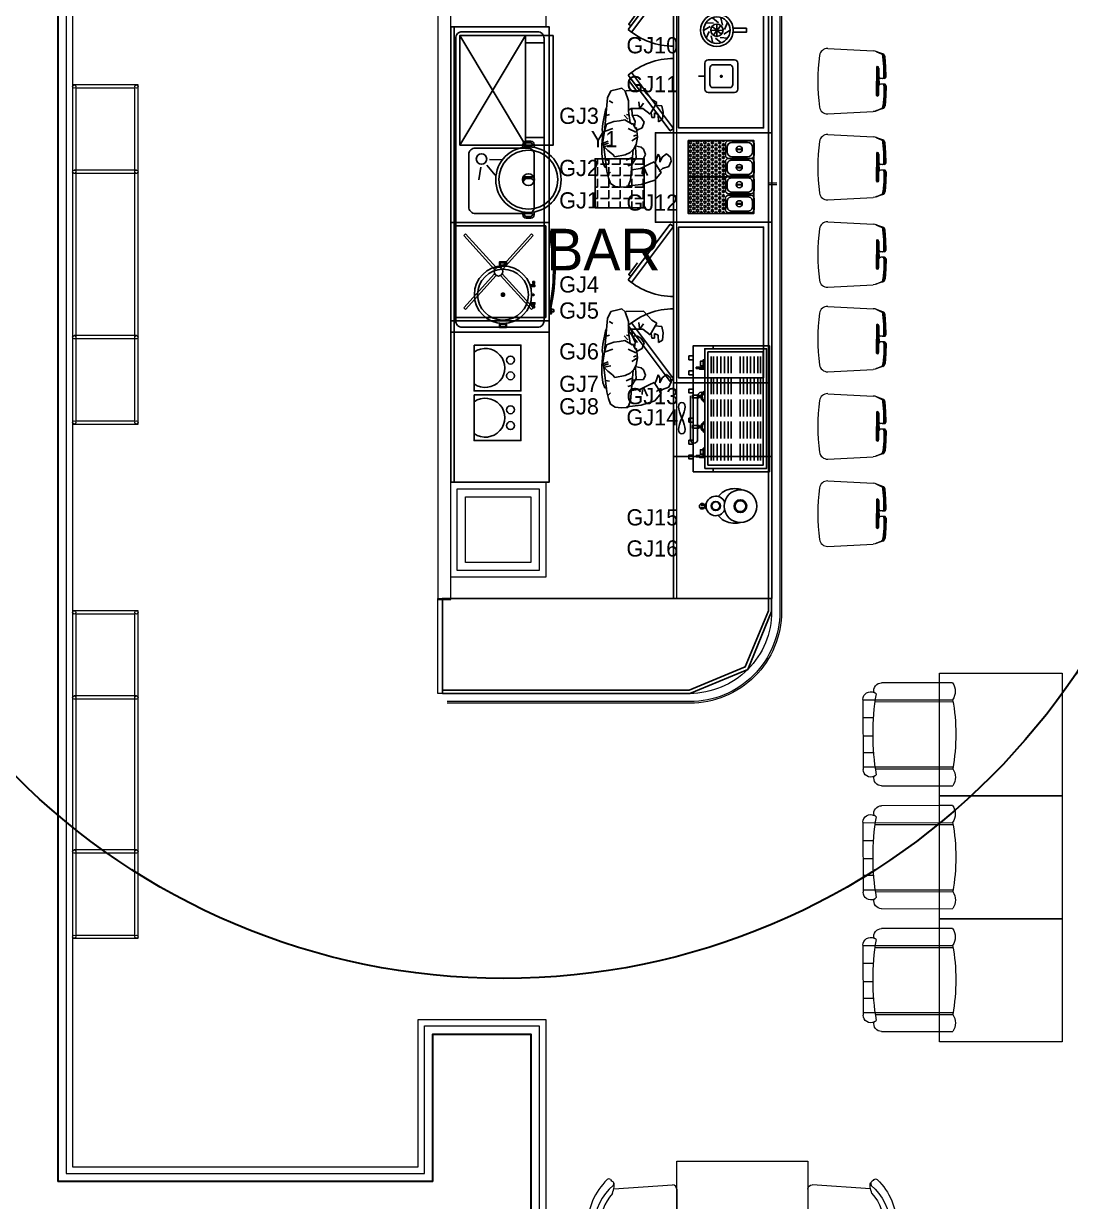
# Model space of a CAD drawing. Header units: millimetres. Extents: x 4346 to 24970, y -10214 to -5839.
# Drawn here: x 12498 to 13137, y -8740 to -8021 of the extents above; entities that cross this region are included whole.
import ezdxf

# ---------------------------------------------------------------- set-up
doc = ezdxf.new("R2010")
doc.units = ezdxf.units.MM
doc.set_wipeout_variables(frame=1)
doc.linetypes.add('DOT2', pattern=[0.125, 0, -0.125])
for name, color, linetype in [('0D', 1, 'Continuous'), ('Gor_3', 251, 'Continuous'), ('MUTFAKEKİPMAN', 1, 'Continuous'), ('S2000-002 Çizgi', 1, 'Continuous'), ('Ust_Dot', 8, 'DOT2')]:
    doc.layers.add(name, color=color, linetype=linetype)
doc.layers.add('a_mermer', color=143, linetype='Continuous', lineweight=0, transparency=0.2)
for name, color, linetype, lineweight in [('Auto-Furniture', 32, 'Continuous', 0), ('Duvar', 7, 'Continuous', 30), ('duvar mevcut', 55, 'Continuous', 30), ('KAPI', 23, 'Continuous', 18), ('kırılabilir duvar', 163, 'Continuous', 30), ('OLCU', 1, 'Continuous', 5), ('Tefriş', 31, 'Continuous', 13), ('WL - ALÇIPAN KAPLAMA', 30, 'Continuous', 15), ('YAZıMAHAL', 152, 'Continuous', 20)]:
    doc.layers.add(name, color=color, linetype=linetype, lineweight=lineweight)
doc.styles.add('STYLUS BT', font='stylu.ttf')
doc.styles.add('TAKSİM', font='GOTHIC.TTF', dxfattribs={"height": 20})

# ---------------------------------------------------------------- blocks, each defined once
blk = doc.blocks.new('A$C27340DC5')
at = {"layer": 'Auto-Furniture'}
for p, q in [((0, 5.45), (0, 45.02)), ((2.29, 47.31), (33.26, 44.6)), ((33.33, 5.31), (2.29, 3.17))]:
    blk.add_line(p, q, dxfattribs=at)
blk.add_lwpolyline([(33.45, 1.91, -0.057083), (33.56, 3.43, 0.448204), (34.77, 45.98, -0.186804), (33.64, 47.97, 13.325916)], format="xyb", dxfattribs=at)
for centre, radius, start, end in [((2.5, 44.81), 2.51, 94.79147, 175.21134), ((-54.09, 48.55), 87.21, 357.91909, 359.12847), ((34.52, 45.33), 1.46, 177.91909, 210.10551), ((34.12, 47.01), 1.03, 130.93283, 167.92718), ((20.9, 40.44), 13.04, 9.68214, 18.62), ((31.47, 50.06), 3.01, 310.93283, 315.92323), ((93.39, -9.89), 83.17, 134.73726, 135.92323), ((35.88, 48.5), 1.24, 103.12207, 145.88562), ((35.88, 48.46), 1.28, 41.90462, 103.12207), ((13.18, 24.85), 34.03, 314.02534, 45.97424), ((14.42, 25.03), 26.15, 318.36755, 42.30571), ((1033.29, -262.59), 1035.23, 164.86765, 165.05933), ((2.5, 5.66), 2.51, 184.78906, 265.20757), ((225.8, 8.38), 192.78, 181.20825, 181.75536), ((36.1, 3.86), 3.3, 204.87236, 233.57461), ((31.74, -2.05), 4.05, 35.76382, 53.57461), ((35.89, 1.35), 1.35, 230.22806, 314.00581)]:
    blk.add_arc(centre, radius, start, end, dxfattribs=at)
blk = doc.blocks.new('A$C10DB7FA6')
at = {"ltscale": 10}
blk.add_wipeout([(24.48, 340), (24.48, 322.34), (23.85, 325.4), (21.84, 325.47), (-13.72, 322.78), (-13.42, 323.68), (-13.71, 324.31), (-13.55, 325.73), (-15.03, 326.94), (-16.31, 328.31), (-17.52, 328.28), (-18.11, 327.84), (-24.74, 319.74), (-28.04, 311.79), (-29.74, 305.29), (-30.18, 296.88), (-29, 290.14), (-25.07, 279.62), (-19.08, 271.84), (-17.01, 270.51), (-16.26, 270.77), (-14.87, 271.63), (-13.54, 273.6), (-13.49, 275.65), (-13.97, 277.01), (21.84, 274.53), (23.66, 274.78), (24.15, 275.78), (24.48, 277.17), (24.48, 242.83), (23.97, 245.07), (21.84, 245.47), (-13.9, 242.34), (-13.36, 243.8), (-13.48, 245.68), (-15.71, 247.84), (-16.59, 248.3), (-17.7, 248.12), (-22.45, 243.16), (-26.49, 236.26), (-29.19, 228.15), (-30.06, 222.11), (-29.82, 212.69), (-26.13, 200.79), (-20.74, 193.57), (-17.37, 190.21), (-14.99, 191.64), (-13.61, 193.62), (-13.67, 195.85), (-13.97, 197.01), (21.84, 194.53), (23.82, 194.96), (23.64, 195.37), (24.33, 196.05), (24.48, 197.17), (24.48, 180), (104.48, 180), (104.48, 197.17), (105.34, 194.7), (107.48, 194.12), (142.88, 196.93), (142.44, 193.87), (143.75, 190.87), (147.19, 190.56), (155.07, 201.06), (159.01, 214.3), (159.33, 220.27), (157.44, 231.65), (153.98, 239.57), (148.18, 247.47), (145.02, 248.8), (142.99, 246.33), (142.42, 244.62), (142.86, 242.34), (107.12, 245.47), (105.5, 245.38), (104.85, 244.69), (104.48, 242.83), (104.48, 277.17), (105.34, 274.5), (107.33, 274.18), (142.8, 276.68), (142.6, 274.44), (142.93, 272.9), (144.91, 270.98), (147.03, 270.72), (148.57, 272.71), (155.3, 282), (159.17, 294.41), (158.66, 308.86), (153.49, 320.52), (148.13, 327.22), (145.93, 328.51), (145.15, 328.19), (143.08, 326.22), (142.51, 325.49), (142.48, 322.73), (142.86, 322.34), (107.12, 325.47), (105.99, 325.34), (105.08, 324.49), (104.48, 322.83), (104.48, 340)], dxfattribs=at).dxf.layer = 'Ust_Dot'
at = {"layer": 'Auto-Furniture'}
blk.add_lwpolyline([(24.48, 340), (104.48, 340), (104.48, 260), (24.48, 260), (24.48, 340)], dxfattribs=at)
at = {"layer": 'Auto-Furniture', "yscale": 1.153846153989434, "zscale": 1.153846153989434}
for p, xscale in [((24.48, 270.88), -1.153846153989434), ((104.48, 270.88), 1.153846153989434), ((24.48, 190.88), -1.153846153989434), ((104.48, 190.88), 1.153846153989434)]:
    blk.add_blockref('A$C27340DC5', p, dxfattribs=dict(at, xscale=xscale))
at = {"ltscale": 10}
blk.add_wipeout([(24.48, 180), (24.48, 162.34), (23.85, 165.4), (21.84, 165.47), (-13.72, 162.78), (-13.42, 163.68), (-13.71, 164.31), (-13.55, 165.73), (-15.03, 166.94), (-16.31, 168.31), (-17.52, 168.28), (-18.11, 167.84), (-24.74, 159.74), (-28.04, 151.79), (-29.74, 145.29), (-30.18, 136.88), (-29, 130.14), (-25.07, 119.62), (-19.08, 111.84), (-17.01, 110.51), (-16.26, 110.77), (-14.87, 111.63), (-13.54, 113.6), (-13.49, 115.65), (-13.97, 117.01), (21.84, 114.53), (23.66, 114.78), (24.15, 115.78), (24.48, 117.17), (64.48, 100), (24.48, 100), (64.48, 100), (24.48, 100), (80.44, 100), (64.48, 100), (24.48, 100), (64.48, 100), (64.48, 100), (24.48, 100), (21.84, 100), (24.48, 100), (24.48, 100), (24.48, 100), (64.48, 100), (64.48, 100), (64.48, 100), (64.48, 100), (64.48, 100), (64.48, 100), (64.48, 100), (24.48, 100), (64.48, 100), (24.48, 100), (24.48, 100), (24.48, 100), (24.48, 100), (104.48, 100), (64.48, 100), (104.48, 100), (104.48, 100), (64.48, 100), (64.48, 100), (104.48, 100), (64.5, 100), (64.48, 100), (64.48, 100), (64.48, 100), (80.44, 100), (90.36, 100), (104.48, 100), (104.48, 100), (104.48, 100), (64.48, 100), (64.48, 100), (104.48, 100), (104.48, 100), (104.48, 100), (104.48, 100), (104.48, 117.17), (105.34, 114.5), (107.33, 114.18), (142.8, 116.68), (142.6, 114.44), (142.93, 112.9), (144.91, 110.98), (147.03, 110.72), (148.57, 112.71), (155.3, 122), (159.17, 134.41), (158.66, 148.86), (153.49, 160.52), (148.13, 167.22), (145.93, 168.51), (145.15, 168.19), (143.08, 166.22), (142.51, 165.49), (142.48, 162.73), (142.86, 162.34), (107.12, 165.47), (105.99, 165.34), (105.08, 164.49), (104.48, 162.83), (104.48, 180)], dxfattribs=at).dxf.layer = 'Ust_Dot'
at = {"layer": 'Auto-Furniture'}
for points in [[(24.48, 260), (104.48, 260), (104.48, 180), (24.48, 180), (24.48, 260)], [(24.48, 180), (104.48, 180), (104.48, 100), (24.48, 100), (24.48, 180)]]:
    blk.add_lwpolyline(points, dxfattribs=at)
at = {"layer": 'Auto-Furniture', "yscale": 1.153846153989434, "zscale": 1.153846153989434}
for p, xscale in [((24.48, 110.88), -1.153846153989434), ((104.48, 110.88), 1.153846153989434)]:
    blk.add_blockref('A$C27340DC5', p, dxfattribs=dict(at, xscale=xscale))
blk = doc.blocks.new('A$C5C562CEF')
for p, q in [((0, 14.27), (0.07, 68.51)), ((12.95, 9.37), (13.03, 68.49)), ((14.4, 0.07), (14.49, 68.49)), ((64.16, 9.1), (64.24, 68.43)), ((65.61, 0), (65.71, 68.42)), ((78.66, 68.41), (78.59, 14.16)), ((65.97, 0), (12.49, 0.07)), ((25.47, 0.04), (25.48, 7.96)), ((38.23, 0.04), (38.24, 7.42)), ((52.09, 0.02), (52.1, 7.85))]:
    blk.add_line(p, q)
for centre, radius, start, end in [((6.54, 59.11), 11.41, 55.34069, 124.50569), ((39.18, -71.82), 142.73, 79.28858, 100.5578), ((72.17, 59.02), 11.41, 55.34069, 124.50569), ((5.87, 14.26), 5.87, 179.92319, 284.4003), ((72.72, 14.17), 5.87, 255.44251, 359.93057), ((12.59, 5.94), 5.87, 153.43803, 269.07988), ((65.98, 5.87), 5.87, 269.92319, 26.40833)]:
    blk.add_arc(centre, radius, start, end)
at = {"extrusion": (0, 0, -1)}
for centre, major_axis, start_param, end_param in [((12.59, 5.94), (5.44, -2.21), 3.219075, 3.54222), ((39.53, 188.5), (181.09, -0.28), 1.399384, 1.741762), ((65.98, 5.87), (5.44, -2.21), 5.113016, 5.436161)]:
    blk.add_ellipse(centre, major_axis=major_axis, ratio=1, start_param=start_param, end_param=end_param, dxfattribs=at)
blk = doc.blocks.new('biscuit table_2')
at = {"ltscale": 10}
blk.add_wipeout([(-97.63, -24.39), (-172.63, -24.39), (-172.63, -99.39), (-97.63, -99.39)], dxfattribs=at).dxf.layer = 'Ust_Dot'
blk.add_wipeout([(-162.63, -61.85), (-163.21, -73.78), (-164.56, -82.77), (-163.16, -85.01), (-162.79, -88.76), (-163.95, -92.64), (-164.55, -93.13), (-207, -93.19), (-210.78, -92.76), (-212.11, -91.15), (-212.7, -90.15), (-212.8, -88.47), (-212.5, -87.33), (-214.13, -87.8), (-216.26, -87.72), (-218.46, -86.17), (-219.39, -83.9), (-219.48, -39.21), (-217.82, -36.51), (-215.68, -35.68), (-213.82, -35.65), (-212.71, -35.99), (-212.54, -33.51), (-211.47, -31.4), (-209.33, -30.33), (-207.08, -30.15), (-164.63, -30.26), (-163.46, -32.62), (-163.01, -35.44), (-163.41, -38.58), (-164.03, -39.69), (-164.53, -40.56), (-163.23, -48.84), (-162.77, -55.06)], dxfattribs=at).dxf.layer = 'Ust_Dot'
at = {"layer": 'Tefriş', "linetype": 'ByBlock', "lineweight": 5}
blk.add_lwpolyline([(-172.63, -24.39), (-97.63, -24.39), (-97.63, -99.39), (-172.63, -99.39)], close=True, dxfattribs=at)
at = {"layer": 'Tefriş', "xscale": -0.8, "yscale": 0.8, "zscale": 0.8, "rotation": 270}
blk.add_blockref('A$C5C562CEF', (-219.36, -93.19), dxfattribs=at)
at = {"ltscale": 10}
for points in [[(-97.63, 50.61), (-172.63, 50.61), (-172.63, -24.39), (-97.63, -24.39)], [(-97.63, -99.39), (-172.63, -99.39), (-172.63, -174.39), (-97.63, -174.39)]]:
    blk.add_wipeout(points, dxfattribs=at).dxf.layer = 'Ust_Dot'
for points in [[(-162.63, 13.15), (-163.21, 1.22), (-164.56, -7.77), (-163.16, -10.01), (-162.79, -13.76), (-163.95, -17.64), (-164.55, -18.13), (-207, -18.19), (-210.78, -17.76), (-212.11, -16.15), (-212.7, -15.15), (-212.8, -13.47), (-212.5, -12.33), (-214.13, -12.8), (-216.26, -12.72), (-218.46, -11.17), (-219.39, -8.9), (-219.48, 35.79), (-217.82, 38.49), (-215.68, 39.32), (-213.82, 39.35), (-212.71, 39.01), (-212.54, 41.49), (-211.47, 43.6), (-209.33, 44.67), (-207.08, 44.85), (-164.63, 44.74), (-163.46, 42.38), (-163.01, 39.56), (-163.41, 36.42), (-164.03, 35.31), (-164.53, 34.44), (-163.23, 26.16), (-162.77, 19.94)], [(-162.63, -136.85), (-163.21, -148.78), (-164.56, -157.77), (-163.16, -160.01), (-162.79, -163.76), (-163.95, -167.64), (-164.55, -168.13), (-207, -168.19), (-210.78, -167.76), (-212.11, -166.15), (-212.7, -165.15), (-212.8, -163.47), (-212.5, -162.33), (-214.13, -162.8), (-216.26, -162.72), (-218.46, -161.17), (-219.39, -158.9), (-219.48, -114.21), (-217.82, -111.51), (-215.68, -110.68), (-213.82, -110.65), (-212.71, -110.99), (-212.54, -108.51), (-211.47, -106.4), (-209.33, -105.33), (-207.08, -105.15), (-164.63, -105.26), (-163.46, -107.62), (-163.01, -110.44), (-163.41, -113.58), (-164.03, -114.69), (-164.53, -115.56), (-163.23, -123.84), (-162.77, -130.06)]]:
    blk.add_wipeout(points, dxfattribs=at).dxf.layer = 'Ust_Dot'
at = {"layer": 'Tefriş', "linetype": 'ByBlock', "lineweight": 5}
for points in [[(-172.63, 50.61), (-97.63, 50.61), (-97.63, -24.39), (-172.63, -24.39)], [(-172.63, -99.39), (-97.63, -99.39), (-97.63, -174.39), (-172.63, -174.39)]]:
    blk.add_lwpolyline(points, close=True, dxfattribs=at)
at = {"layer": 'Tefriş', "xscale": -0.8, "yscale": 0.8, "zscale": 0.8, "rotation": 270}
for p in [(-219.36, -18.19), (-219.36, -168.19)]:
    blk.add_blockref('A$C5C562CEF', p, dxfattribs=at)
blk = doc.blocks.new('bar yan arka unite')
at = {"ltscale": 10}
blk.add_wipeout([(0, -40), (200, -40), (200, 0), (0, 0)], dxfattribs=at).dxf.layer = 'Ust_Dot'
at = {"layer": 'Tefriş'}
for points in [[(200, 0), (0, 0), (0, -40), (200, -40)], [(198, -2), (2, -2), (2, -38), (198, -38)]]:
    blk.add_lwpolyline(points, close=True, dxfattribs=at)
for points in [[(52, -39), (52, -1)], [(54, -39), (54, -1)], [(146, -39), (146, -1)], [(148, -39), (148, -1)]]:
    blk.add_lwpolyline(points, dxfattribs=at)
for centre in [(1, -1), (53, -1), (147, -1), (199, -1), (1, -39), (53, -39), (147, -39), (199, -39)]:
    blk.add_circle(centre, 1, dxfattribs=at)
blk = doc.blocks.new('HUMAN-TOP')
for p, q in [((-49552.7, -109), (-49603.5, -164.9)), ((-49444.4, -110.7), (-49552.7, -109)), ((-49461.3, -171.7), (-49441, -112.4)), ((-49441, -112.4), (-49419, -95.5)), ((-49419, -95.5), (-49395.2, -100.6)), ((-49395.2, -100.6), (-49352.9, -110.7)), ((-49352.9, -110.7), (-49332.6, -154.7)), ((-49664.5, -202.1), (-49673, -241.1)), ((-49622.2, -198.7), (-49664.5, -202.1)), ((-49603.5, -164.9), (-49634, -181.8)), ((-49634, -181.8), (-49593.4, -252.9)), ((-49531.7, -215.6), (-49551.3, -186.2)), ((-49526.8, -213.2), (-49524.3, -178.9)), ((-49461.3, -234.3), (-49461.3, -171.7)), ((-49342.9, -171.5), (-49365, -183.8)), ((-49332.6, -154.7), (-49313, -356.9)), ((-49673, -241.1), (-49667.9, -285.1)), ((-49667.9, -285.1), (-49644.2, -300.3)), ((-49644.2, -300.3), (-49642.5, -256.3)), ((-49642.5, -256.3), (-49618.8, -246.1)), ((-49618.8, -246.1), (-49618.8, -273.2)), ((-49618.8, -273.2), (-49603.5, -273.2)), ((-49603.5, -273.2), (-49598.4, -246.1)), ((-49598.4, -246.1), (-49597.8, -245.2)), ((-49593.4, -252.9), (-49547.6, -219.1)), ((-49536.4, -273.8), (-49556.6, -303)), ((-49547.6, -219.1), (-49476.5, -219.1)), ((-49516.2, -262.6), (-49536.4, -273.8)), ((-49484.7, -260.4), (-49516.2, -262.6)), ((-49501.9, -297.9), (-49483.3, -257.8)), ((-49483.3, -257.8), (-49481.8, -219.2)), ((-49476.5, -219.1), (-49463, -229.2)), ((-49470.1, -306.6), (-49461.3, -234.3)), ((-49465.5, -259.8), (-49448.3, -254.9)), ((-49455.7, -284.3), (-49433.6, -259.8)), ((-49323.3, -262.2), (-49345.4, -254.9)), ((-49323, -220), (-49302.8, -309.8)), ((-49556.6, -303), (-49543.1, -336.7)), ((-49543.1, -336.7), (-49518.4, -350.2)), ((-49518.4, -350.2), (-49504.9, -350.2)), ((-49514.8, -393.1), (-49509.7, -338)), ((-49509.7, -338), (-49497.6, -334.5)), ((-49504.7, -362.7), (-49458.1, -340.6)), ((-49504.5, -343.1), (-49485.5, -308.6)), ((-49497.2, -331.9), (-49501.9, -297.9)), ((-49485.5, -308.6), (-49482.1, -313.8)), ((-49482.1, -313.8), (-49438.9, -287.9)), ((-49438.9, -287.9), (-49406.1, -294.8)), ((-49406.1, -294.8), (-49369.9, -298.3)), ((-49369.9, -298.3), (-49326.8, -315.5)), ((-49318.4, -357.8), (-49365, -340.6)), ((-49326.8, -315.5), (-49313, -356.9)), ((-49313, -356.9), (-49304.3, -422.5)), ((-49302.8, -309.8), (-49300.5, -350.2)), ((-49300.5, -350.2), (-49302.8, -370.4)), ((-49507.9, -438), (-49514.8, -393.1)), ((-49514.5, -394.5), (-49480.2, -416.6)), ((-49507.2, -382.3), (-49490, -387.2)), ((-49308.6, -441.1), (-49338, -431.3)), ((-49306.2, -431.3), (-49335.6, -419)), ((-49304.3, -422.5), (-49309.5, -451.8)), ((-49302.8, -370.4), (-49298.3, -440)), ((-49693.3, -495), (-49717, -515.3)), ((-49666.2, -515.3), (-49693.3, -495)), ((-49642.5, -498.3), (-49652.6, -517)), ((-49628.9, -533.9), (-49642.5, -498.3)), ((-49552.1, -466.9), (-49563.3, -500.6)), ((-49563.3, -500.6), (-49552.1, -525.3)), ((-49538.6, -455.7), (-49552.1, -466.9)), ((-49500.4, -446.7), (-49538.6, -455.7)), ((-49492.4, -465.6), (-49507.9, -438)), ((-49503.4, -455.4), (-49506.5, -520.3)), ((-49470, -488), (-49492.4, -465.6)), ((-49481.6, -562.7), (-49489.8, -468.2)), ((-49440.6, -501.8), (-49470, -488)), ((-49376.8, -513.9), (-49440.6, -501.8)), ((-49363, -498.4), (-49376.8, -513.9)), ((-49333.7, -475.9), (-49363, -498.4)), ((-49311.1, -450.9), (-49352.7, -443.5)), ((-49309.5, -451.8), (-49333.7, -475.9)), ((-49309.5, -451.8), (-49327.5, -601.6)), ((-49298.3, -493.9), (-49302.8, -545.5)), ((-49298.3, -440), (-49298.3, -493.9)), ((-49717, -515.3), (-49720.4, -540.6)), ((-49720.4, -540.6), (-49706.8, -572.8)), ((-49706.8, -572.8), (-49667.9, -586.3)), ((-49652.6, -545.7), (-49666.2, -515.3)), ((-49617.1, -544), (-49659.4, -610)), ((-49652.6, -517), (-49650.9, -540.6)), ((-49650.9, -540.6), (-49652.6, -545.7)), ((-49620.4, -549.3), (-49628.9, -533.9)), ((-49586.6, -559.3), (-49617.1, -544)), ((-49534.1, -584.7), (-49586.6, -559.3)), ((-49552.1, -525.3), (-49507.2, -527.6)), ((-49507.2, -527.6), (-49489.2, -529.8)), ((-49506.5, -520.3), (-49477.1, -569.7)), ((-49487.6, -517), (-49445.9, -534.2)), ((-49473.1, -657.4), (-49481.6, -562.7)), ((-49477.8, -563.6), (-49455.7, -568.5)), ((-49320.9, -531.7), (-49345.4, -536.6)), ((-49302.8, -545.5), (-49316.2, -577)), ((-49667.9, -586.3), (-49647.6, -603.3)), ((-49659.4, -610), (-49620.5, -655.7)), ((-49553.7, -578.3), (-49575.8, -627.3)), ((-49546.4, -588.1), (-49543.9, -617.5)), ((-49478.2, -593.1), (-49534.1, -584.7)), ((-49337.7, -642.2), (-49351.2, -677.7)), ((-49335.6, -622.4), (-49350.3, -607.7)), ((-49327.5, -601.6), (-49337.7, -642.2)), ((-49316.2, -577), (-49329.7, -579.2)), ((-49620.5, -655.7), (-49537.5, -682.8)), ((-49537.5, -682.8), (-49447.7, -693)), ((-49456.2, -698.1), (-49473.1, -657.4)), ((-49415.6, -699.8), (-49456.2, -698.1)), ((-49378.3, -694.7), (-49415.6, -699.8)), ((-49351.2, -677.7), (-49378.3, -694.7))]:
    blk.add_line(p, q)
blk = doc.blocks.new('A$C1F992CD6')
at = {"layer": 'Gor_3', "xscale": -1, "rotation": 180}
blk.add_blockref('HUMAN-TOP', (49405.9, -388.9), dxfattribs=at)
blk = doc.blocks.new('A$C55855531')
at = {"ltscale": 10}
blk.add_wipeout([(95.78, 34.97), (97.36, 39.57), (97.7, 40.64), (98.82, 41.09), (102.6, 41.4), (107.62, 41.72), (110.84, 41.72), (111.65, 41.75), (112.18, 41.49), (112.41, 41.09), (112.49, 40.61), (112.48, 39.43), (112.44, 37.81), (112.13, 37.52), (116.15, 37.55), (115.95, 37.83), (115.8, 38.47), (115.8, 39.64), (115.81, 40.83), (116.06, 41.39), (116.45, 41.65), (116.7, 41.7), (128.94, 41.21), (130.2, 40.87), (130.78, 40.33), (131.34, 38.47), (132.09, 36.5), (132.4, 35.49), (132.69, 34.7), (134.2, 6.26), (133.95, 3.62), (131.61, 1.13), (129.02, 0.73), (116.96, -0.21), (99.83, 0.63), (96.59, 1.43), (94.94, 3.02), (94, 4.76), (94, 6.66), (94.74, 19.96)], dxfattribs=at).dxf.layer = 'Ust_Dot'
at = {"layer": 'Tefriş', "linetype": 'Continuous'}
for p, q in [((96.2, 35.98), (95.78, 34.97)), ((97.46, 39.85), (95.94, 35.48)), ((97.46, 39.51), (96.03, 35.64)), ((97.46, 39.01), (96.11, 35.81)), ((96.2, 35.98), (97.46, 38.67)), ((105.27, 40.27), (99.05, 39.85)), ((105.36, 41.11), (99.14, 40.77)), ((105.36, 40.61), (99.14, 40.27)), ((105.36, 41.53), (99.22, 41.11)), ((114.14, 36.32), (105.1, 36.32)), ((111.41, 40.44), (105.27, 40.27)), ((114.14, 36.91), (105.27, 36.91)), ((111.41, 41.7), (105.36, 41.53)), ((111.41, 41.28), (105.36, 41.11)), ((111.41, 40.77), (105.36, 40.61)), ((106.11, 37.41), (111.5, 37.41)), ((114.14, 37.49), (111.82, 37.49)), ((112.42, 40.69), (112.42, 38.34)), ((114.14, 37.49), (116.47, 37.49)), ((114.14, 36.91), (122.97, 36.91)), ((114.14, 36.32), (123.14, 36.32)), ((115.87, 40.69), (115.87, 38.34)), ((122.17, 37.41), (116.79, 37.41)), ((116.88, 41.7), (122.89, 41.53)), ((116.88, 41.28), (122.89, 41.11)), ((116.88, 40.77), (122.89, 40.61)), ((116.88, 40.44), (122.97, 40.27)), ((122.89, 41.53), (129.07, 41.11)), ((122.89, 41.11), (129.15, 40.77)), ((122.89, 40.61), (129.15, 40.27)), ((122.97, 40.27), (129.23, 39.85)), ((130.83, 39.85), (132.35, 35.48)), ((130.83, 39.51), (132.26, 35.64)), ((130.83, 39.01), (132.18, 35.81)), ((132.09, 35.98), (130.83, 38.67)), ((132.09, 35.98), (132.51, 34.97)), ((94.18, 6.14), (95.61, 33.88)), ((95.78, 34.97), (95.61, 33.88)), ((95.61, 33.88), (95.61, 33.79)), ((95.61, 33.88), (95.61, 33.79)), ((95.94, 35.48), (95.94, 35.39)), ((96.03, 35.64), (96.03, 35.56)), ((96.11, 35.81), (96.11, 35.73)), ((105.53, 35.81), (114.14, 35.81)), ((122.76, 35.81), (114.14, 35.81)), ((132.18, 35.81), (132.18, 35.73)), ((132.26, 35.64), (132.26, 35.56)), ((132.35, 35.48), (132.35, 35.39)), ((132.51, 34.97), (132.68, 33.88)), ((134.11, 6.14), (132.68, 33.88)), ((132.68, 33.88), (132.68, 33.79)), ((132.68, 33.88), (132.68, 33.79))]:
    blk.add_line(p, q, dxfattribs=at)
for centre, radius, start, end in [((99.38, 39.03), 2.09, 94.25991, 156.81964), ((99.45, 38.61), 2.19, 98.1229, 155.63181), ((99.47, 38.08), 2.21, 98.49717, 155.22771), ((99.05, 38.18), 1.67, 89.85051, 162.92489), ((106.2, 36.32), 1.09, 94.38221, 180.06269), ((105.67, 36.37), 0.573, 184.94085, 254.99159), ((111.42, 40.7), 1, 359.52497, 90.47503), ((111.42, 40.28), 1, 359.52497, 90.47503), ((111.42, 39.77), 1, 359.52497, 90.47503), ((111.42, 39.44), 1, 359.52497, 90.47503), ((111.41, 38.42), 1.01, 274.81107, 355.18893), ((116.87, 40.7), 1, 89.52497, 180.47503), ((116.87, 40.28), 1, 89.52497, 180.47503), ((116.87, 39.77), 1, 89.52497, 180.47503), ((116.87, 39.44), 1, 89.52497, 180.47503), ((116.88, 38.42), 1.01, 184.81107, 265.18893), ((122.09, 36.35), 1.06, 357.98999, 85.16157), ((122.61, 36.32), 0.533, 286.56206, 359.30843), ((128.91, 39.03), 2.09, 23.18036, 85.74009), ((128.84, 38.61), 2.19, 24.36819, 81.8771), ((128.82, 38.08), 2.21, 24.77229, 81.50283), ((129.24, 38.18), 1.67, 17.07511, 90.14949), ((99.08, 5.95), 4.91, 177.78683, 261.82278), ((114.14, 114.14), 114.14, 262.06273, 277.93727), ((129.21, 5.95), 4.91, 278.17722, 2.21317)]:
    blk.add_arc(centre, radius, start, end, dxfattribs=at)
blk = doc.blocks.new('asdsds')
at = {"ltscale": 10}
blk.add_wipeout([(1, -207), (1, 0), (-39, 0), (-39, -207)], dxfattribs=at).dxf.layer = 'Ust_Dot'
at = {"layer": 'Tefriş'}
for points in [[(-39, 0), (-39, -207), (1, -207), (1, 0)], [(-37, -2), (-37, -205), (-1, -205), (-1, -2)]]:
    blk.add_lwpolyline(points, close=True, dxfattribs=at)
for points in [[(0, -52), (-38, -52)], [(0, -54), (-38, -54)], [(0, -153), (-38, -153)], [(0, -155), (-38, -155)]]:
    blk.add_lwpolyline(points, dxfattribs=at)
for centre in [(-38, -1), (0, -1), (-38, -53), (0, -53), (-38, -154), (0, -154), (-38, -206), (0, -206)]:
    blk.add_circle(centre, 1, dxfattribs=at)
blk = doc.blocks.new('A$C78D04F6B')
at = {"layer": 'MUTFAKEKİPMAN'}
for p, q in [((2, 143), (2, 0)), ((45.32, 132.67), (45.32, 106)), ((49.66, 106), (49.66, 132.67)), ((52.97, 126.56), (53.14, 127.7)), ((53.14, 125.1), (52.97, 126.56)), ((53.14, 127.7), (53.6, 128.52)), ((53.6, 123.4), (53.14, 125.1)), ((53.6, 128.52), (54.24, 129.01)), ((54.24, 121.54), (53.6, 123.4)), ((54.24, 129.01), (54.97, 129.17)), ((54.97, 129.17), (55.71, 129.01)), ((55.71, 129.01), (56.35, 128.52)), ((56.35, 123.4), (55.71, 121.54)), ((56.35, 128.52), (56.8, 127.7)), ((56.8, 125.1), (56.35, 123.4)), ((56.8, 127.7), (56.97, 126.56)), ((56.97, 126.56), (56.8, 125.1)), ((53.6, 115.78), (53.14, 114.07)), ((54.24, 117.64), (53.6, 115.78)), ((54.97, 119.59), (54.24, 121.54)), ((54.97, 119.59), (54.24, 117.64)), ((55.71, 121.54), (54.97, 119.59)), ((55.71, 117.64), (54.97, 119.59)), ((56.35, 115.78), (55.71, 117.64)), ((56.8, 114.07), (56.35, 115.78)), ((53.14, 114.07), (52.97, 112.62)), ((52.97, 112.62), (53.14, 111.47)), ((53.14, 111.47), (53.6, 110.66)), ((53.6, 110.66), (54.24, 110.17)), ((54.24, 110.17), (54.97, 110)), ((54.97, 110), (55.71, 110.17)), ((55.71, 110.17), (56.35, 110.66)), ((56.35, 110.66), (56.8, 111.47)), ((56.97, 112.62), (56.8, 114.07)), ((56.8, 111.47), (56.97, 112.62))]:
    blk.add_line(p, q, dxfattribs=at)
for points in [[(60, 143), (0, 143), (0, 0), (60, 0)], [(5, 95), (5, 3), (57, 3), (57, 95)], [(87.82, 63.04), (62.05, 97.15), (60, 95.6), (85.77, 61.49)], [(87.82, 35.2), (62.05, 1.09), (60, 2.64), (85.77, 36.75)]]:
    blk.add_lwpolyline(points, close=True, dxfattribs=at)
for points in [[(2, 98), (60, 98)], [(86.12, 65.28), (87.44, 66.28), (83.18, 71.91), (82.09, 73.36)], [(86.12, 32.96), (87.44, 31.96), (83.18, 26.33), (82.09, 24.89)]]:
    blk.add_lwpolyline(points, dxfattribs=at)
for centre, radius, start, end in [((47.49, 132.67), 2.17, 0, 180), ((43.15, 106), 2.17, 180, 0), ((60, 95.6), 42.75, 270, 310.50921), ((60, 2.64), 42.75, 49.49079, 90)]:
    blk.add_arc(centre, radius, start, end, dxfattribs=at)
blk = doc.blocks.new('A$C0D0247C1')
at = {"layer": 'MUTFAKEKİPMAN'}
for points in [[(2, 0), (18, 0, 0.414214), (20, 2), (20, 18, 0.414214), (18, 20), (2, 20, 0.414214), (0, 18), (0, 2, 0.414214)], [(5, 3), (15, 3, 0.414214), (17, 5), (17, 15, 0.414214), (15, 17), (5, 17, 0.414214), (3, 15), (3, 5, 0.414214)]]:
    blk.add_lwpolyline(points, format="xyb", close=True, dxfattribs=at)
at = {"layer": 'MUTFAKEKİPMAN', "const_width": 1}
blk.add_lwpolyline([(9.53, 10.08, 1), (10.53, 10.08, 1)], format="xyb", close=True, dxfattribs=at)
blk.add_lwpolyline([(20, 10), (23.95, 10)], dxfattribs=at)
blk = doc.blocks.new('A$C4AF1199D')
at = {"layer": 'MUTFAKEKİPMAN'}
for points in [[(5.4, 24.63), (5.79, 20.04)], [(10.19, 26.12), (7.81, 22.18)], [(14.95, 24.51), (10.7, 22.72)], [(2.34, 15.58), (6.83, 14.54)], [(2.4, 20.6), (5.42, 17.12)], [(6.25, 18), (13.75, 18)], [(12.59, 19.94), (7.13, 15.7)], [(7.66, 20.97), (12.41, 15.17)], [(10.18, 21.16), (10, 14.25)], [(17.85, 20.42), (13.36, 21.46)], [(14.79, 11.37), (14.4, 15.96)], [(17.79, 15.4), (14.77, 18.88)], [(5.24, 11.49), (9.49, 13.28)], [(10, 9.88), (12.38, 13.82)]]:
    blk.add_lwpolyline(points, dxfattribs=at)
blk.add_lwpolyline([(8.75, 0), (11.25, 0), (11.25, 8), (8.75, 8)], close=True, dxfattribs=at)
for radius in [10, 8.12, 3.75]:
    blk.add_circle((10, 18), radius, dxfattribs=at)
blk = doc.blocks.new('A$C199769C9')
at = {"layer": 'MUTFAKEKİPMAN'}
for points in [[(2.48, 17.25), (0, 17.25), (0, 21.67), (2.48, 21.67)], [(37.48, 17.25), (39.96, 17.25), (39.96, 21.67), (37.48, 21.67)], [(1.98, 17.75), (0.5, 17.75), (0.5, 21.17), (1.98, 21.17)], [(37.98, 17.75), (39.46, 17.75), (39.46, 21.17), (37.98, 21.17)], [(11.95, 0.2), (14.61, 0.41), (14.61, 1.04), (11.95, 1.25)], [(28.01, 0.2), (25.35, 0.41), (25.35, 1.04), (28.01, 1.25)]]:
    blk.add_lwpolyline(points, close=True, dxfattribs=at)
at = {"layer": 'MUTFAKEKİPMAN', "const_width": 1.5}
blk.add_lwpolyline([(19.23, 19.46, 1), (20.73, 19.46, 1)], format="xyb", close=True, dxfattribs=at)
at = {"layer": 'MUTFAKEKİPMAN'}
for points in [[(13.88, 3.06), (13.88, 1.09)], [(13.88, 0), (14.97, 0), (14.97, 2.69)], [(13.88, 0.35), (13.88, 0)], [(20.03, 1.45), (20.03, 1.96)], [(25.96, 0), (24.87, 0), (24.87, 2.66)], [(25.96, 3.01), (25.96, 1.08)], [(25.96, 0.36), (25.96, 0)]]:
    blk.add_lwpolyline(points, dxfattribs=at)
for centre, radius in [((19.98, 19.46), 17.5), ((19.98, 19.46), 15.5), ((20.09, 0.98), 0.469)]:
    blk.add_circle(centre, radius, dxfattribs=at)
blk = doc.blocks.new('A$C4A4C32C4')
at = {"layer": '0D'}
for points in [[(11.83, 30.88), (11.83, 31.44), (9.08, 31.44), (9.08, 30.8)], [(9.74, 31.44), (9.74, 33.89), (9.46, 33.89), (9.46, 31.44)], [(11.43, 31.44), (11.43, 33.89), (11.15, 33.89), (11.15, 31.44)]]:
    blk.add_lwpolyline(points, dxfattribs=at)
for points in [[(4.86, 23.51, 0.054984), (3.11, 21.93, 0.093867), (0.82, 18.13, 0.088672), (0, 13.52, 0.067491), (0.48, 9.98, 0.093867)], [(20.44, 9.06, 0.085751), (21.21, 13.52, 0.088672), (20.38, 18.13, 0.093867), (18.1, 21.93, 0.054985), (16.35, 23.51, 0.109161)]]:
    blk.add_lwpolyline(points, format="xyb", dxfattribs=at)
for centre, radius in [((10.6, 25.06), 2.81), ((10.6, 25.06), 2.45), ((10.48, 10), 10), ((10.48, 10), 3.87), ((10.48, 10), 3.35)]:
    blk.add_circle(centre, radius, dxfattribs=at)
for centre, radius, start, end in [((10.6, 25.06), 5.95, 294.67903, 244.38385), ((10.46, 33.37), 1.65, 305.82102, 232.77588), ((10.46, 33.37), 1.65, 244.22049, 294.53379)]:
    blk.add_arc(centre, radius, start, end, dxfattribs=at)
blk = doc.blocks.new('A$C7E567B7C')
at = {"layer": '0D'}
for p, q in [((9.07, 44.79), (9.94, 44.79)), ((9.07, 43.01), (9.07, 44.79)), ((9.94, 44.79), (9.94, 42.64)), ((63.1, 44.79), (63.97, 44.79)), ((63.1, 43.01), (63.1, 44.79)), ((63.97, 44.79), (63.97, 42.64)), ((8.7, 39.48), (8.7, 42.62)), ((9.57, 39.48), (8.7, 39.48)), ((9.57, 42.25), (9.57, 39.48)), ((62.73, 39.48), (62.73, 42.62)), ((63.6, 39.48), (62.73, 39.48)), ((63.6, 42.25), (63.6, 39.48)), ((0, 34.37), (2.09, 34.37)), ((6.92, 35.65), (17.17, 35.65)), ((6.92, 34.04), (17.17, 34.04)), ((6.92, 31.82), (17.17, 31.82)), ((6.92, 29.59), (17.17, 29.59)), ((20.39, 35.65), (30.65, 35.65)), ((20.39, 34.04), (30.65, 34.04)), ((20.39, 31.82), (30.65, 31.82)), ((20.39, 29.59), (30.65, 29.59)), ((33.87, 35.65), (44.13, 35.65)), ((33.87, 34.04), (44.13, 34.04)), ((33.87, 31.82), (44.13, 31.82)), ((33.87, 29.59), (44.13, 29.59)), ((47.34, 35.65), (57.6, 35.65)), ((47.34, 34.04), (57.6, 34.04)), ((47.34, 31.82), (57.6, 31.82)), ((47.34, 29.59), (57.6, 29.59)), ((60.22, 35.65), (70.48, 35.65)), ((60.22, 34.04), (70.48, 34.04)), ((60.22, 31.82), (70.48, 31.82)), ((60.22, 29.59), (70.48, 29.59)), ((75.17, 34.37), (77, 34.37)), ((6.92, 27.37), (17.17, 27.37)), ((6.92, 25.15), (17.17, 25.15)), ((17.17, 23.42), (6.92, 23.42)), ((20.39, 27.37), (30.65, 27.37)), ((20.39, 25.15), (30.65, 25.15)), ((30.65, 23.42), (20.39, 23.42)), ((33.87, 27.37), (44.13, 27.37)), ((33.87, 25.15), (44.13, 25.15)), ((44.13, 23.42), (33.87, 23.42)), ((47.34, 27.37), (57.6, 27.37)), ((47.34, 25.15), (57.6, 25.15)), ((57.6, 23.42), (47.34, 23.42)), ((60.22, 27.37), (70.48, 27.37)), ((60.22, 25.15), (70.48, 25.15)), ((70.48, 23.42), (60.22, 23.42)), ((6.92, 17.74), (17.17, 17.74)), ((6.92, 15.89), (17.17, 15.89)), ((20.39, 17.74), (30.65, 17.74)), ((20.39, 15.89), (30.65, 15.89)), ((33.87, 17.74), (44.13, 17.74)), ((33.87, 15.89), (44.13, 15.89)), ((47.34, 17.74), (57.6, 17.74)), ((47.34, 15.89), (57.6, 15.89)), ((60.22, 17.74), (70.48, 17.74)), ((60.22, 15.89), (70.48, 15.89)), ((6.92, 13.66), (17.17, 13.66)), ((6.92, 11.44), (17.17, 11.44)), ((6.92, 9.22), (17.17, 9.22)), ((20.39, 13.66), (30.65, 13.66)), ((20.39, 11.44), (30.65, 11.44)), ((20.39, 9.22), (30.65, 9.22)), ((33.87, 13.66), (44.13, 13.66)), ((33.87, 11.44), (44.13, 11.44)), ((33.87, 9.22), (44.13, 9.22)), ((47.34, 13.66), (57.6, 13.66)), ((47.34, 11.44), (57.6, 11.44)), ((47.34, 9.22), (57.6, 9.22)), ((60.22, 13.66), (70.48, 13.66)), ((60.22, 11.44), (70.48, 11.44)), ((60.22, 9.22), (70.48, 9.22)), ((6.92, 6.99), (17.17, 6.99)), ((17.17, 5.51), (6.92, 5.51)), ((20.39, 6.99), (30.65, 6.99)), ((30.65, 5.51), (20.39, 5.51)), ((33.87, 6.99), (44.13, 6.99)), ((44.13, 5.51), (33.87, 5.51)), ((47.34, 6.99), (57.6, 6.99)), ((57.6, 5.51), (47.34, 5.51)), ((60.22, 6.99), (70.48, 6.99)), ((70.48, 5.51), (60.22, 5.51))]:
    blk.add_line(p, q, dxfattribs=at)
for points in [[(0, 46.5), (0, 0), (77, 0), (77, 46.5)], [(7.83, 46.5), (7.83, 49.15), (10.18, 49.15), (10.18, 46.5)], [(16.91, 46.5), (16.91, 49.15), (19.26, 49.15), (19.26, 46.5)], [(26.66, 42.85), (26.66, 47.05), (28.27, 47.05), (28.27, 42.85)], [(30.36, 46.5), (30.36, 49.15), (32.71, 49.15), (32.71, 46.5)], [(45.12, 42.85), (45.12, 47.05), (46.72, 47.05), (46.72, 42.85)], [(48.19, 46.5), (48.19, 49.15), (50.53, 49.15), (50.53, 46.5)], [(59.3, 46.5), (59.3, 49.15), (61.65, 49.15), (61.65, 46.5)], [(68.38, 46.5), (68.38, 49.15), (70.72, 49.15), (70.72, 46.5)], [(2.09, 39.5), (75.17, 39.5), (75.17, 1.69), (2.09, 1.69)], [(4.09, 37.5), (73.17, 37.5), (73.17, 3.69), (4.09, 3.69)], [(9.69, 39.48), (9.69, 40.34), (14.39, 40.34), (14.39, 39.48)], [(10.68, 40.34), (10.68, 42.07), (13.52, 42.07), (13.52, 40.34)], [(27.03, 41.62), (27.03, 42.85), (27.9, 42.85), (27.9, 41.62)], [(45.49, 41.62), (45.49, 42.85), (46.35, 42.85), (46.35, 41.62)], [(63.72, 39.48), (63.72, 40.34), (68.42, 40.34), (68.42, 39.48)], [(64.71, 40.34), (64.71, 42.07), (67.55, 42.07), (67.55, 40.34)]]:
    blk.add_lwpolyline(points, close=True, dxfattribs=at)
for centre, radius, start, end in [((8.9, 42.62), 0.2, 94.19447, 180), ((8.87, 43.01), 0.2, 274.19447, 0), ((9.77, 42.25), 0.2, 94.19416, 180), ((9.74, 42.64), 0.2, 274.19416, 0), ((27.4, 38.03), 3.7, 25.14444, 154.85556), ((27.4, 38.03), 2.96, 32.08166, 147.91834), ((45.86, 38.03), 3.7, 25.14444, 154.85556), ((45.86, 38.03), 2.96, 32.08166, 147.91834), ((62.93, 42.62), 0.2, 94.19447, 180), ((62.9, 43.01), 0.2, 274.19447, 0), ((63.8, 42.25), 0.2, 94.19416, 180), ((63.77, 42.64), 0.2, 274.19416, 0)]:
    blk.add_arc(centre, radius, start, end, dxfattribs=at)
blk = doc.blocks.new('A$C0C277A1D')
at = {"layer": 'MUTFAKEKİPMAN'}
blk.add_lwpolyline([(0, 0), (28.62, 0), (28.62, 27.98), (0, 27.98)], close=True, dxfattribs=at)
for centre in [(22.19, 18.81), (22.19, 9.17)]:
    blk.add_circle(centre, 2.41, dxfattribs=at)
blk.add_arc((6.86, 13.99), 11.89, 234.80201, 125.19799, dxfattribs=at)
blk = doc.blocks.new('A$C59C6404F')
at = {"layer": 'MUTFAKEKİPMAN'}
for points in [[(82.54, 214.67), (82.54, 215.77), (86.18, 215.77)], [(86.18, 214.8), (86.18, 214.32), (82.54, 214.32)], [(86.27, 204.61), (85.23, 203.57)], [(106.05, 184.75), (85.23, 203.57)], [(107.09, 185.79), (86.27, 204.61)], [(109.76, 185.86), (130.51, 204.61)], [(110.8, 184.82), (131.55, 203.57)], [(130.51, 204.61), (131.55, 203.57)], [(105.98, 182.08), (85.23, 163.33)], [(107.02, 181.04), (86.27, 162.29)], [(130.51, 162.29), (109.69, 181.11)], [(131.55, 163.33), (110.73, 182.16)], [(86.27, 162.29), (85.23, 163.33)], [(131.55, 163.33), (130.51, 162.29)]]:
    blk.add_lwpolyline(points, dxfattribs=at)
for points in [[(85.22, 215.77), (83.76, 215.77), (83.76, 217.23), (85.22, 217.23)], [(138.39, 214.32), (78.39, 214.32), (78.39, 154.32), (138.39, 154.32)], [(136.39, 212.32), (80.39, 212.32), (80.39, 156.32), (136.39, 156.32)]]:
    blk.add_lwpolyline(points, close=True, dxfattribs=at)
blk.add_circle((108.39, 183.45), 2.67, dxfattribs=at)
for centre, radius, start, end in [((108.49, 117.37), 100.61, 74.49408, 105.50592), ((108.49, 108.49), 108.49, 77.28187, 102.71813)]:
    blk.add_arc(centre, radius, start, end, dxfattribs=at)
blk = doc.blocks.new('A$C72054625')
at = {"layer": 'MUTFAKEKİPMAN'}
for points in [[(0, 57), (66.92, 16.91)], [(0, 16.91), (66.92, 57)], [(0, 16.91), (66.92, 16.91)]]:
    blk.add_lwpolyline(points, dxfattribs=at)
for points in [[(0, 0), (66.92, 0), (66.92, 57), (0, 57)], [(4.59, 5.64), (62.33, 5.64), (62.33, 16.91), (4.59, 16.91)]]:
    blk.add_lwpolyline(points, close=True, dxfattribs=at)
blk = doc.blocks.new('A$C29DC7081')
at = {"layer": 'S2000-002 Çizgi'}
for points in [[(3.74, 23.45), (2, 23.45, 0.414214), (0, 21.45), (0, 18.55, 0.414214), (2, 16.55), (3.74, 16.55)], [(43.14, 23.45), (44.87, 23.45, -0.414214), (46.87, 21.45), (46.87, 18.55, -0.414214), (44.87, 16.55), (43.14, 16.55)]]:
    blk.add_lwpolyline(points, format="xyb", dxfattribs=at)
for points in [[(2.83, 22.45), (2, 22.45, 0.414214), (1, 21.45), (1, 18.55, 0.414214), (2, 17.55), (2.83, 17.55)], [(44.05, 22.45), (44.87, 22.45, -0.414214), (45.87, 21.45), (45.87, 18.55, -0.414214), (44.87, 17.55), (44.05, 17.55)]]:
    blk.add_lwpolyline(points, format="xyb", close=True, dxfattribs=at)
for points in [[(23.38, 16.35), (21.71, 17.74), (21.71, 22.31), (23.12, 23.65)], [(24.79, 16.6), (22.71, 18.21), (22.71, 21.88), (24.13, 23.6)]]:
    blk.add_lwpolyline(points, dxfattribs=at)
for radius in [20, 18, 3.66]:
    blk.add_circle((23.44, 20), radius, dxfattribs=at)

msp = doc.modelspace()

# ---------------------------------------------------------------- hatches: boundary and pattern name
at = {"layer": 'Duvar'}
h = msp.add_hatch(color=256, dxfattribs=at)
h.dxf.hatch_style = 1
h.paths.add_polyline_path([(11668.18, -10136.77), (17499.18, -10136.77), (17499.18, -6058.85), (11668.18, -6058.85)], flags=16)
h.paths.add_polyline_path([(11590.62, -10214.33), (17576.74, -10214.33), (17576.74, -5981.29), (11590.62, -5981.29)])
at = {"layer": 'Duvar', "true_color": 0x636466}
h = msp.add_hatch(color=251, dxfattribs=at)
h.dxf.hatch_style = 1
h.paths.add_polyline_path([(11719.89, -10085.06), (17447.47, -10085.06), (17447.47, -6110.56), (11719.89, -6110.56)], flags=16)
h.paths.add_polyline_path([(11668.18, -10136.77), (17499.18, -10136.77), (17499.18, -6058.85), (11668.18, -6058.85)])
at = {"layer": 'Duvar'}
h = msp.add_hatch(color=256, dxfattribs=at)
h.dxf.hatch_style = 1
h.paths.add_polyline_path([(11750.06, -10054.89), (17417.3, -10054.89), (17417.3, -6140.73), (11750.06, -6140.73)], flags=16)
h.paths.add_polyline_path([(11719.89, -10085.06), (17447.47, -10085.06), (17447.47, -6110.56), (11719.89, -6110.56)])
at = {"layer": 'MUTFAKEKİPMAN'}
h = msp.add_hatch(dxfattribs=at)
h.set_pattern_fill('HEX', color=256, scale=6, angle=180)
h.set_pattern_definition([(180, (11024.3296, -13247.4168), (-5e-14, -1.2990381), [0.75, -1.5]), (300, (11024.3296, -13247.4168), (1.125, 0.64951905), [0.75, -1.5]), (240, (11023.5796, -13247.4168), (1.125, -0.64951905), [0.75, -1.5])])
h.paths.add_polyline_path([(12903.82, -8104.15), (12926.24, -8104.15), (12926.24, -8092.14), (12903.82, -8092.14)])
h.paths.add_polyline_path([(12926.24, -8104.39), (12903.82, -8104.39), (12903.82, -8136.76), (12926.24, -8136.76)])
h = msp.add_hatch(dxfattribs=at)
h.set_pattern_fill('ANGLE', color=256)
h.set_pattern_definition([(180, (21034.713, -10844.7594), (3e-13, 6.985), [5.08, -1.905]), (90, (21034.713, -10844.7594), (6.985, -3e-13), [5.08, -1.905])])
h.paths.add_polyline_path([(12846.86, -8103.28), (12876.86, -8103.28), (12876.86, -8133.28), (12846.86, -8133.28)])

# ---------------------------------------------------------------- linework, layer by layer
at = {"layer": 'duvar mevcut', "lineweight": 30}
for points in [[(12518.72, -7293.78), (12518.72, -8727.78)], [(12747.72, -8727.78), (12747.72, -8637.78), (12807.72, -8637.78), (12807.72, -8984.78)], [(12747.72, -8727.78), (12518.72, -8727.78)]]:
    msp.add_lwpolyline(points, dxfattribs=at)
at = {"layer": 'kırılabilir duvar', "lineweight": 13}
msp.add_lwpolyline([(12767.72, -8309.78), (12807.72, -8309.78), (12807.72, -8349.78), (12767.72, -8349.78), (12767.72, -8309.78)], dxfattribs=at)
at = {"layer": 'MUTFAKEKİPMAN'}
for p, q in [((12926.46, -8094.31), (12926.46, -8101.11)), ((12927.46, -8096.31), (12927.46, -8099.11)), ((12942.06, -8092.31), (12928.46, -8092.31)), ((12940.06, -8093.31), (12930.46, -8093.31)), ((12936.72, -8097.37), (12933.04, -8097.37)), ((12933.04, -8097.37), (12933.04, -8097.74)), ((12936.72, -8097.74), (12936.72, -8097.37)), ((12943.06, -8099.11), (12943.06, -8096.31)), ((12944.06, -8101.11), (12944.06, -8094.31)), ((12782.44, -8103.8), (12790.33, -8103.99)), ((12928.46, -8103.11), (12942.06, -8103.11)), ((12930.46, -8102.11), (12940.06, -8102.11)), ((12933.04, -8097.74), (12936.72, -8097.74)), ((12776.98, -8108.43), (12775.86, -8116.24)), ((12776.98, -8108.43), (12775.86, -8116.24)), ((12780.79, -8107.2), (12785.79, -8113.3)), ((12780.79, -8107.2), (12785.79, -8113.3)), ((12903.82, -8114.45), (12943.82, -8114.45))]:
    msp.add_line(p, q, dxfattribs=at)
for points in [[(12818.72, -8209.24), (12818.72, -8022.78), (12758.72, -8022.78), (12758.72, -8209.24)], [(12818.72, -8209.24), (12818.72, -8022.78), (12758.72, -8022.78), (12758.72, -8209.24)], [(12760.72, -8209.24), (12758.72, -8209.24), (12758.72, -8022.78), (12760.72, -8022.78)], [(12894.83, -8142.08), (12894.83, -8087.46), (12883.73, -8087.46), (12883.73, -8142.08)], [(12894.83, -8142.08), (12894.83, -8087.46), (12954.83, -8087.46), (12954.83, -8142.08)], [(12952.83, -8142.08), (12952.83, -8087.46), (12954.83, -8087.46), (12954.83, -8142.08)], [(12952.83, -8142.08), (12952.83, -8087.46), (12954.83, -8087.46), (12954.83, -8142.08)], [(12903.82, -8092.14), (12943.82, -8092.14), (12943.82, -8136.76), (12903.82, -8136.76)], [(12876.86, -8133.28), (12846.86, -8133.28), (12846.86, -8103.28), (12876.86, -8103.28)], [(12936.72, -8108.86), (12933.04, -8108.86), (12933.04, -8108.49), (12936.72, -8108.49)], [(12936.72, -8118.97), (12933.04, -8118.97), (12933.04, -8119.34), (12936.72, -8119.34)], [(12936.72, -8130.6), (12933.04, -8130.6), (12933.04, -8130.97), (12936.72, -8130.97)], [(12758.72, -8209.24), (12818.72, -8209.24), (12818.72, -8300.78), (12758.72, -8300.78)], [(12760.72, -8209.24), (12758.72, -8209.24), (12758.72, -8300.78), (12760.72, -8300.78)], [(12954.83, -8285.08), (12894.83, -8285.08), (12894.83, -8371.78), (12954.83, -8371.78)], [(12952.83, -8285.08), (12954.83, -8285.08), (12954.83, -8371.78), (12952.83, -8371.78)], [(12954.72, -8371.78), (12954.72, -8379.78), (12940.08, -8415.14), (12904.72, -8429.78), (12753.61, -8429.78), (12753.61, -8371.78)]]:
    msp.add_lwpolyline(points, close=True, dxfattribs=at)
for points in [[(12815.72, -8202.24), (12815.72, -8029.78, 0.414214), (12811.72, -8025.78), (12765.72, -8025.78, 0.414214), (12761.72, -8029.78), (12761.72, -8202.24, 0.414214), (12765.72, -8206.24), (12811.72, -8206.24, 0.414214)], [(12815.72, -8202.24), (12815.72, -8029.78, 0.414214), (12811.72, -8025.78), (12765.72, -8025.78, 0.414214), (12761.72, -8029.78), (12761.72, -8202.24, 0.414214), (12765.72, -8206.24), (12811.72, -8206.24, 0.414214)], [(12809.74, -8100.77), (12809.74, -8132.77, -0.414214), (12805.74, -8136.77), (12773.74, -8136.77, -0.414214), (12769.74, -8132.77), (12769.74, -8100.77, -0.414214), (12773.74, -8096.77), (12805.74, -8096.77, -0.414214)], [(12809.74, -8100.77), (12809.74, -8132.77, -0.414214), (12805.74, -8136.77), (12773.74, -8136.77, -0.414214), (12769.74, -8132.77), (12769.74, -8100.77, -0.414214), (12773.74, -8096.77), (12805.74, -8096.77, -0.414214)], [(12942.06, -8113.91), (12928.46, -8113.91, -0.414214), (12926.46, -8111.91), (12926.46, -8105.11, -0.414214), (12928.46, -8103.11), (12942.06, -8103.11, -0.414214), (12944.06, -8105.11), (12944.06, -8111.91, -0.414214)], [(12940.06, -8112.91), (12930.46, -8112.91, -0.414214), (12927.46, -8109.91), (12927.46, -8107.11, -0.414214), (12930.46, -8104.11), (12940.06, -8104.11, -0.414214), (12943.06, -8107.11), (12943.06, -8109.91, -0.414214)], [(12942.06, -8113.91), (12928.46, -8113.91, 0.414214), (12926.46, -8115.91), (12926.46, -8122.71, 0.414214), (12928.46, -8124.71), (12942.06, -8124.71, 0.414214), (12944.06, -8122.71), (12944.06, -8115.91, 0.414214)], [(12940.06, -8114.91), (12930.46, -8114.91, 0.414214), (12927.46, -8117.91), (12927.46, -8120.71, 0.414214), (12930.46, -8123.71), (12940.06, -8123.71, 0.414214), (12943.06, -8120.71), (12943.06, -8117.91, 0.414214)], [(12942.06, -8125.55), (12928.46, -8125.55, 0.414214), (12926.46, -8127.55), (12926.46, -8134.35, 0.414214), (12928.46, -8136.35), (12942.06, -8136.35, 0.414214), (12944.06, -8134.35), (12944.06, -8127.55, 0.414214)], [(12940.06, -8126.55), (12930.46, -8126.55, 0.414214), (12927.46, -8129.55), (12927.46, -8132.35, 0.414214), (12930.46, -8135.35), (12940.06, -8135.35, 0.414214), (12943.06, -8132.35), (12943.06, -8129.55, 0.414214)]]:
    msp.add_lwpolyline(points, format="xyb", close=True, dxfattribs=at)
msp.add_lwpolyline([(12952.72, -8371.78), (12952.72, -8379.39), (12938.55, -8413.61), (12904.32, -8427.78), (12753.61, -8427.78)], dxfattribs=at)
for centre, radius in [((12934.88, -8097.57), 1.87), ((12777.48, -8103.49), 3.19), ((12777.48, -8103.49), 3.19), ((12934.88, -8108.66), 1.87), ((12934.88, -8119.17), 1.87), ((12934.88, -8130.8), 1.87)]:
    msp.add_circle(centre, radius, dxfattribs=at)
for centre, radius, start, end in [((12928.46, -8094.31), 2, 90, 180), ((12930.46, -8096.31), 3, 90, 180), ((12940.06, -8096.31), 3, 0, 90), ((12942.06, -8094.31), 2, 0, 90), ((12928.46, -8101.11), 2, 180, 270), ((12930.46, -8099.11), 3, 180, 270), ((12940.06, -8099.11), 3, 270, 0), ((12942.06, -8101.11), 2, 270, 0)]:
    msp.add_arc(centre, radius, start, end, dxfattribs=at)
at = {"layer": 'Tefriş'}
for points in [[(12756.96, -7887.78), (12904.72, -7887.78, -0.414214), (12960.72, -7943.78), (12960.72, -8379.78, -0.414214), (12904.72, -8435.78), (12756.44, -8435.78)], [(12756.96, -7888.78), (12904.72, -7888.78, -0.414214), (12959.72, -7943.78), (12959.72, -8379.78, -0.414214), (12904.72, -8434.78), (12756.44, -8434.78)], [(12750.72, -7951.53), (12750.72, -7893.78), (12904.72, -7893.78, -0.414214), (12954.72, -7943.78), (12954.72, -8379.78, -0.414214), (12904.72, -8429.78), (12750.72, -8429.78), (12750.72, -8372.45)]]:
    msp.add_lwpolyline(points, format="xyb", dxfattribs=at)
for points in [[(12750.72, -8372.45), (12750.72, -8371.78), (12896.72, -8371.78), (12896.72, -8371.78), (12896.72, -7951.78), (12750.72, -7951.78), (12750.72, -7951.53)], [(12952.83, -8118.04), (12957.83, -8118.04)], [(12952.83, -8119.04), (12957.83, -8119.04)]]:
    msp.add_lwpolyline(points, dxfattribs=at)
msp.add_lwpolyline([(12750.72, -8372.45), (12758.72, -8372.45), (12758.72, -7951.78), (12750.72, -7951.78)], close=True, dxfattribs=at)
at = {"layer": 'WL - ALÇIPAN KAPLAMA'}
for points in [[(12521.54, -7705.78), (12523.72, -7705.78), (12523.72, -8722.78), (12742.72, -8722.78), (12742.72, -8632.78), (12807.72, -8632.78), (12812.72, -8632.78), (12812.72, -8662.78), (12812.72, -8662.78), (12812.72, -8979.78)], [(12521.54, -7709.78), (12527.72, -7709.78), (12527.72, -8718.78), (12738.72, -8718.78), (12738.72, -8628.78), (12807.72, -8628.78), (12816.72, -8628.78), (12816.72, -8666.78), (12816.72, -8666.78), (12816.72, -8975.78)]]:
    msp.add_lwpolyline(points, dxfattribs=at)
for points in [[(12816.72, -8022.78), (12758.72, -8022.78), (12758.72, -7964.78), (12816.72, -7964.78)], [(12816.72, -8358.78), (12807.72, -8358.78), (12758.72, -8358.78), (12758.72, -8300.78), (12807.72, -8300.78), (12816.72, -8300.78)], [(12812.72, -8354.78), (12807.72, -8354.78), (12762.72, -8354.78), (12762.72, -8304.78), (12807.72, -8304.78), (12812.72, -8304.78)]]:
    msp.add_lwpolyline(points, close=True, dxfattribs=at)

# ---------------------------------------------------------------- block references
at = {"xscale": 0.1, "yscale": 0.1, "zscale": 0.1, "rotation": 180}
for p in [(12861.82, -8089.63), (12861.82, -8224.37)]:
    msp.add_blockref('A$C1F992CD6', p, dxfattribs=at)
at = {"layer": 'KAPI', "xscale": -1, "rotation": 270}
msp.add_blockref('A$C59C6404F', (12604.4, -8280.63), dxfattribs=at)
at = {"layer": 'MUTFAKEKİPMAN', "xscale": -1}
for name, p, rotation in [('A$C78D04F6B', (12954.83, -8087.46), 359.9999999999977), ('A$C4AF1199D', (12939.28, -8014.85), 89.99999999999768), ('A$C72054625', (12821.34, -8028.02), 90), ('A$C199769C9', (12810.07, -8166.33), 90), ('A$C0C277A1D', (12772.99, -8217.07), 180), ('A$C0C277A1D', (12772.99, -8247.42), 180)]:
    msp.add_blockref(name, p, dxfattribs=dict(at, rotation=rotation))
at = {"layer": 'MUTFAKEKİPMAN'}
for name, p, rotation in [('A$C0D0247C1', (12933.98, -8042.92), 179.9999999999977), ('A$C78D04F6B', (12954.83, -8142.08), 180), ('A$C7E567B7C', (12953.32, -8294.46), 89.9999999999977), ('A$C4A4C32C4', (12945.65, -8325.91), 89.9999999999977)]:
    msp.add_blockref(name, p, dxfattribs=dict(at, rotation=rotation))
at = {"layer": 'S2000-002 Çizgi', "rotation": 270}
msp.add_blockref('A$C29DC7081', (12786.14, -8092.65), dxfattribs=at)

# ---------------------------------------------------------------- texts
at = {"style": 'TAKSİM'}
for s, p in [('GJ10', (12866.02, -8038.97)), ('GJ11', (12866.02, -8062.72)), ('GJ3', (12824.92, -8082.04)), ('Y1', (12844.25, -8096.3)), ('GJ2', (12824.92, -8113.92)), ('GJ1', (12824.92, -8133.68)), ('GJ12', (12866.02, -8134.99)), ('GJ4', (12824.92, -8185)), ('GJ5', (12824.92, -8200.94)), ('GJ6', (12824.92, -8225.87)), ('GJ7', (12824.92, -8245.69)), ('GJ13', (12866.02, -8253.21)), ('GJ8', (12824.92, -8259.43)), ('GJ14', (12866.02, -8266.12)), ('GJ15', (12866.02, -8327.2)), ('GJ16', (12866.02, -8346.2))]:
    msp.add_text(s, height=9.9, dxfattribs=at).set_placement(p)
at = {"layer": 'YAZıMAHAL', "lineweight": 5, "style": 'STYLUS BT'}
msp.add_text('BAR', height=25.402, dxfattribs=at).set_placement((12817.05, -8171.47))

# ---------------------------------------------------------------- next in the draw order: block references
msp.add_blockref('asdsds', (12566.72, -8058.28))
at = {"layer": 'a_mermer', "rotation": 180}
msp.add_blockref('A$C10DB7FA6', (13001.2, -8615.28), dxfattribs=at)
at = {"layer": 'Gor_3', "rotation": 90}
msp.add_blockref('bar yan arka unite', (12527.72, -8579.28), dxfattribs=at)
at = {"layer": 'OLCU', "rotation": 270}
for p in [(12982.87, -7941.87), (12982.87, -7994.33), (12982.87, -8047.64)]:
    msp.add_blockref('A$C55855531', p, dxfattribs=at)

# ---------------------------------------------------------------- next in the draw order: block references
at = {"layer": 'Tefriş'}
msp.add_blockref('biscuit table_2', (13229.85, -8467.99), dxfattribs=at)

# ---------------------------------------------------------------- next in the draw order: block references
at = {"layer": 'OLCU', "rotation": 270}
for p in [(12982.87, -8099.26), (12982.87, -8152.57), (12982.87, -8205.87)]:
    msp.add_blockref('A$C55855531', p, dxfattribs=at)

# ---------------------------------------------------------------- next in the draw order: linework, layer by layer
at = {"layer": 'Duvar'}
msp.add_circle((12790.97, -8182.35), 421.44, dxfattribs=at)

doc.saveas('drawing.dxf')
